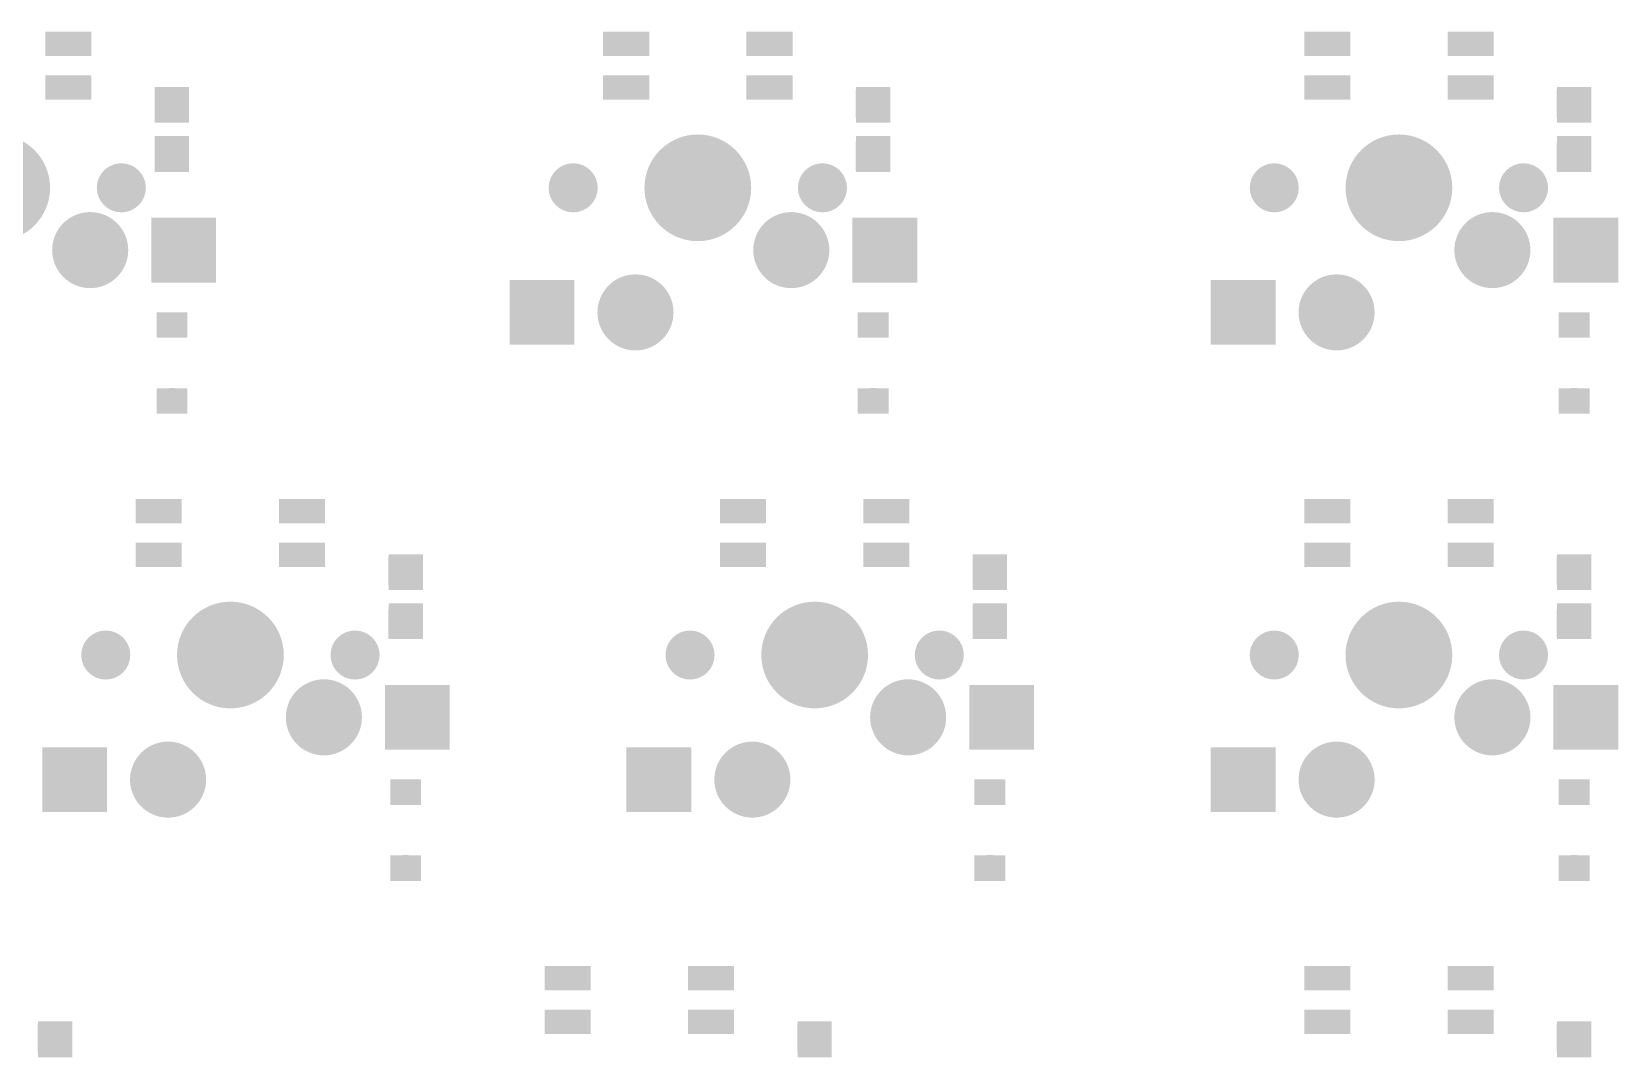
# Model space of a CAD drawing. Extents: x 561 to 1620, y -236 to 406.
# Drawn here: x 1214.1 to 1278.8, y -172.4 to -130.6 of the extents above; entities that cross this region are included whole.
import ezdxf

# ---------------------------------------------------------------- set-up
doc = ezdxf.new("R2010")
doc.units = 0
doc.header["$MEASUREMENT"] = 0
for name, color, linetype, true_color in [('BottomLayer', 5, 'Continuous', 0x0000ff), ('BottomPasteMaskLayer', 7, 'Continuous', 0x800000), ('BottomSolderMaskLayer', 7, 'Continuous', 0xaa00ff), ('Document', 7, 'Continuous', 0xffffff), ('Multi-Layer', 7, 'Continuous', 0xc0c0c0), ('TopSolderMaskLayer', 7, 'Continuous', 0x800080)]:
    doc.layers.add(name, color=color, linetype=linetype, true_color=true_color)

msp = doc.modelspace()

# ---------------------------------------------------------------- hatches: boundary and pattern name
at = {"layer": 'BottomLayer'}
for points in [[(1214.735, -130.608), (1216.513, -130.608), (1216.513, -131.497), (1214.735, -131.497)], [(1237.468, -130.608), (1239.246, -130.608), (1239.246, -131.497), (1237.468, -131.497)], [(1243.31, -130.608), (1245.088, -130.608), (1245.088, -131.497), (1243.31, -131.497)], [(1266.044, -130.608), (1267.822, -130.608), (1267.822, -131.497), (1266.044, -131.497)], [(1271.886, -130.608), (1273.664, -130.608), (1273.664, -131.497), (1271.886, -131.497)], [(1214.735, -132.386), (1216.513, -132.386), (1216.513, -133.275), (1214.735, -133.275)], [(1237.468, -132.386), (1239.246, -132.386), (1239.246, -133.275), (1237.468, -133.275)], [(1243.31, -132.386), (1245.088, -132.386), (1245.088, -133.275), (1243.31, -133.275)], [(1266.044, -132.386), (1267.822, -132.386), (1267.822, -133.275), (1266.044, -133.275)], [(1271.886, -132.386), (1273.664, -132.386), (1273.664, -133.275), (1271.886, -133.275)], [(1220.522, -134.246), (1219.172, -134.246), (1219.172, -132.836), (1220.522, -132.836)], [(1249.097, -134.246), (1247.747, -134.246), (1247.747, -132.836), (1249.097, -132.836)], [(1277.673, -134.246), (1276.323, -134.246), (1276.323, -132.836), (1277.673, -132.836)], [(1220.522, -134.836), (1219.172, -134.836), (1219.172, -136.246), (1220.522, -136.246)], [(1249.097, -134.836), (1247.747, -134.836), (1247.747, -136.246), (1249.097, -136.246)], [(1277.673, -134.836), (1276.323, -134.836), (1276.323, -136.246), (1277.673, -136.246)], [(1219.053, -138.192), (1221.593, -138.192), (1221.593, -140.732), (1219.053, -140.732)], [(1247.628, -138.192), (1250.168, -138.192), (1250.168, -140.732), (1247.628, -140.732)], [(1276.204, -138.192), (1278.744, -138.192), (1278.744, -140.732), (1276.204, -140.732)], [(1233.658, -140.732), (1236.198, -140.732), (1236.198, -143.272), (1233.658, -143.272)], [(1262.234, -140.732), (1264.774, -140.732), (1264.774, -143.272), (1262.234, -143.272)], [(1220.447, -143.016), (1220.447, -142.016), (1219.247, -142.016), (1219.247, -143.016)], [(1249.022, -143.016), (1249.022, -142.016), (1247.822, -142.016), (1247.822, -143.016)], [(1277.598, -143.016), (1277.598, -142.016), (1276.398, -142.016), (1276.398, -143.016)], [(1220.447, -146.116), (1220.447, -145.116), (1219.247, -145.116), (1219.247, -146.116)], [(1249.022, -146.116), (1249.022, -145.116), (1247.822, -145.116), (1247.822, -146.116)], [(1277.598, -146.116), (1277.598, -145.116), (1276.398, -145.116), (1276.398, -146.116)], [(1218.418, -149.659), (1220.196, -149.659), (1220.196, -150.548), (1218.418, -150.548)], [(1224.26, -149.659), (1226.038, -149.659), (1226.038, -150.548), (1224.26, -150.548)], [(1242.231, -149.659), (1244.009, -149.659), (1244.009, -150.548), (1242.231, -150.548)], [(1248.073, -149.659), (1249.851, -149.659), (1249.851, -150.548), (1248.073, -150.548)], [(1266.044, -149.659), (1267.822, -149.659), (1267.822, -150.548), (1266.044, -150.548)], [(1271.886, -149.659), (1273.664, -149.659), (1273.664, -150.548), (1271.886, -150.548)], [(1218.418, -151.437), (1220.196, -151.437), (1220.196, -152.326), (1218.418, -152.326)], [(1224.26, -151.437), (1226.038, -151.437), (1226.038, -152.326), (1224.26, -152.326)], [(1230.047, -153.296), (1228.697, -153.296), (1228.697, -151.886), (1230.047, -151.886)], [(1242.231, -151.437), (1244.009, -151.437), (1244.009, -152.326), (1242.231, -152.326)], [(1248.073, -151.437), (1249.851, -151.437), (1249.851, -152.326), (1248.073, -152.326)], [(1253.86, -153.296), (1252.51, -153.296), (1252.51, -151.886), (1253.86, -151.886)], [(1266.044, -151.437), (1267.822, -151.437), (1267.822, -152.326), (1266.044, -152.326)], [(1271.886, -151.437), (1273.664, -151.437), (1273.664, -152.326), (1271.886, -152.326)], [(1277.673, -153.296), (1276.323, -153.296), (1276.323, -151.886), (1277.673, -151.886)], [(1230.047, -153.886), (1228.697, -153.886), (1228.697, -155.296), (1230.047, -155.296)], [(1253.86, -153.886), (1252.51, -153.886), (1252.51, -155.296), (1253.86, -155.296)], [(1277.673, -153.886), (1276.323, -153.886), (1276.323, -155.296), (1277.673, -155.296)], [(1228.578, -157.242), (1231.118, -157.242), (1231.118, -159.782), (1228.578, -159.782)], [(1252.391, -157.242), (1254.931, -157.242), (1254.931, -159.782), (1252.391, -159.782)], [(1276.204, -157.242), (1278.744, -157.242), (1278.744, -159.782), (1276.204, -159.782)], [(1214.608, -159.782), (1217.148, -159.782), (1217.148, -162.322), (1214.608, -162.322)], [(1238.421, -159.782), (1240.961, -159.782), (1240.961, -162.322), (1238.421, -162.322)], [(1262.234, -159.782), (1264.774, -159.782), (1264.774, -162.322), (1262.234, -162.322)], [(1229.972, -162.066), (1229.972, -161.066), (1228.772, -161.066), (1228.772, -162.066)], [(1253.785, -162.066), (1253.785, -161.066), (1252.585, -161.066), (1252.585, -162.066)], [(1277.598, -162.066), (1277.598, -161.066), (1276.398, -161.066), (1276.398, -162.066)], [(1229.972, -165.166), (1229.972, -164.166), (1228.772, -164.166), (1228.772, -165.166)], [(1253.785, -165.166), (1253.785, -164.166), (1252.585, -164.166), (1252.585, -165.166)], [(1277.598, -165.166), (1277.598, -164.166), (1276.398, -164.166), (1276.398, -165.166)], [(1235.087, -168.709), (1236.865, -168.709), (1236.865, -169.598), (1235.087, -169.598)], [(1240.929, -168.709), (1242.707, -168.709), (1242.707, -169.598), (1240.929, -169.598)], [(1266.044, -168.709), (1267.822, -168.709), (1267.822, -169.598), (1266.044, -169.598)], [(1271.886, -168.709), (1273.664, -168.709), (1273.664, -169.598), (1271.886, -169.598)], [(1235.087, -170.487), (1236.865, -170.487), (1236.865, -171.376), (1235.087, -171.376)], [(1240.929, -170.487), (1242.707, -170.487), (1242.707, -171.376), (1240.929, -171.376)], [(1266.044, -170.487), (1267.822, -170.487), (1267.822, -171.376), (1266.044, -171.376)], [(1271.886, -170.487), (1273.664, -170.487), (1273.664, -171.376), (1271.886, -171.376)], [(1215.759, -172.346), (1214.409, -172.346), (1214.409, -170.936), (1215.759, -170.936)], [(1246.716, -172.346), (1245.366, -172.346), (1245.366, -170.936), (1246.716, -170.936)], [(1277.673, -172.346), (1276.323, -172.346), (1276.323, -170.936), (1277.673, -170.936)]]:
    msp.add_hatch(color=256, dxfattribs=at).paths.add_polyline_path(points)
at = {"layer": 'BottomPasteMaskLayer'}
for points in [[(1214.735, -130.608), (1216.513, -130.608), (1216.513, -131.497), (1214.735, -131.497)], [(1237.468, -130.608), (1239.246, -130.608), (1239.246, -131.497), (1237.468, -131.497)], [(1243.31, -130.608), (1245.088, -130.608), (1245.088, -131.497), (1243.31, -131.497)], [(1266.044, -130.608), (1267.822, -130.608), (1267.822, -131.497), (1266.044, -131.497)], [(1271.886, -130.608), (1273.664, -130.608), (1273.664, -131.497), (1271.886, -131.497)], [(1214.735, -132.386), (1216.513, -132.386), (1216.513, -133.275), (1214.735, -133.275)], [(1237.468, -132.386), (1239.246, -132.386), (1239.246, -133.275), (1237.468, -133.275)], [(1243.31, -132.386), (1245.088, -132.386), (1245.088, -133.275), (1243.31, -133.275)], [(1266.044, -132.386), (1267.822, -132.386), (1267.822, -133.275), (1266.044, -133.275)], [(1271.886, -132.386), (1273.664, -132.386), (1273.664, -133.275), (1271.886, -133.275)], [(1220.467, -132.866), (1219.187, -132.866), (1219.137, -132.916), (1219.137, -134.066), (1219.187, -134.116), (1219.597, -134.121), (1219.597, -133.671), (1220.047, -133.671), (1220.047, -134.111), (1220.467, -134.116), (1220.517, -134.066), (1220.517, -132.916)], [(1249.042, -132.866), (1247.762, -132.866), (1247.712, -132.916), (1247.712, -134.066), (1247.762, -134.116), (1248.172, -134.121), (1248.172, -133.671), (1248.622, -133.671), (1248.622, -134.111), (1249.042, -134.116), (1249.092, -134.066), (1249.092, -132.916)], [(1277.618, -132.866), (1276.338, -132.866), (1276.288, -132.916), (1276.288, -134.066), (1276.338, -134.116), (1276.748, -134.121), (1276.748, -133.671), (1277.198, -133.671), (1277.198, -134.111), (1277.618, -134.116), (1277.668, -134.066), (1277.668, -132.916)], [(1220.467, -135.016), (1220.047, -135.016), (1220.047, -135.461), (1219.597, -135.461), (1219.597, -135.021), (1219.187, -135.016), (1219.137, -135.066), (1219.137, -136.216), (1219.187, -136.266), (1220.467, -136.266), (1220.517, -136.216), (1220.517, -135.066)], [(1249.042, -135.016), (1248.622, -135.016), (1248.622, -135.461), (1248.172, -135.461), (1248.172, -135.021), (1247.762, -135.016), (1247.712, -135.066), (1247.712, -136.216), (1247.762, -136.266), (1249.042, -136.266), (1249.092, -136.216), (1249.092, -135.066)], [(1277.618, -135.016), (1277.198, -135.016), (1277.198, -135.461), (1276.748, -135.461), (1276.748, -135.021), (1276.338, -135.016), (1276.288, -135.066), (1276.288, -136.216), (1276.338, -136.266), (1277.618, -136.266), (1277.668, -136.216), (1277.668, -135.066)], [(1219.053, -138.192), (1221.593, -138.192), (1221.593, -140.732), (1219.053, -140.732)], [(1247.628, -138.192), (1250.168, -138.192), (1250.168, -140.732), (1247.628, -140.732)], [(1276.204, -138.192), (1278.744, -138.192), (1278.744, -140.732), (1276.204, -140.732)], [(1233.658, -140.732), (1236.198, -140.732), (1236.198, -143.272), (1233.658, -143.272)], [(1262.234, -140.732), (1264.774, -140.732), (1264.774, -143.272), (1262.234, -143.272)], [(1220.447, -143.016), (1220.447, -142.016), (1219.247, -142.016), (1219.247, -143.016)], [(1249.022, -143.016), (1249.022, -142.016), (1247.822, -142.016), (1247.822, -143.016)], [(1277.598, -143.016), (1277.598, -142.016), (1276.398, -142.016), (1276.398, -143.016)], [(1220.447, -146.116), (1220.447, -145.116), (1219.247, -145.116), (1219.247, -146.116)], [(1249.022, -146.116), (1249.022, -145.116), (1247.822, -145.116), (1247.822, -146.116)], [(1277.598, -146.116), (1277.598, -145.116), (1276.398, -145.116), (1276.398, -146.116)], [(1218.418, -149.659), (1220.196, -149.659), (1220.196, -150.548), (1218.418, -150.548)], [(1224.26, -149.659), (1226.038, -149.659), (1226.038, -150.548), (1224.26, -150.548)], [(1242.231, -149.659), (1244.009, -149.659), (1244.009, -150.548), (1242.231, -150.548)], [(1248.073, -149.659), (1249.851, -149.659), (1249.851, -150.548), (1248.073, -150.548)], [(1266.044, -149.659), (1267.822, -149.659), (1267.822, -150.548), (1266.044, -150.548)], [(1271.886, -149.659), (1273.664, -149.659), (1273.664, -150.548), (1271.886, -150.548)], [(1218.418, -151.437), (1220.196, -151.437), (1220.196, -152.326), (1218.418, -152.326)], [(1224.26, -151.437), (1226.038, -151.437), (1226.038, -152.326), (1224.26, -152.326)], [(1229.992, -151.916), (1228.712, -151.916), (1228.662, -151.966), (1228.662, -153.116), (1228.712, -153.166), (1229.122, -153.171), (1229.122, -152.721), (1229.572, -152.721), (1229.572, -153.161), (1229.992, -153.166), (1230.042, -153.116), (1230.042, -151.966)], [(1242.231, -151.437), (1244.009, -151.437), (1244.009, -152.326), (1242.231, -152.326)], [(1248.073, -151.437), (1249.851, -151.437), (1249.851, -152.326), (1248.073, -152.326)], [(1253.805, -151.916), (1252.525, -151.916), (1252.475, -151.966), (1252.475, -153.116), (1252.525, -153.166), (1252.935, -153.171), (1252.935, -152.721), (1253.385, -152.721), (1253.385, -153.161), (1253.805, -153.166), (1253.855, -153.116), (1253.855, -151.966)], [(1266.044, -151.437), (1267.822, -151.437), (1267.822, -152.326), (1266.044, -152.326)], [(1271.886, -151.437), (1273.664, -151.437), (1273.664, -152.326), (1271.886, -152.326)], [(1277.618, -151.916), (1276.338, -151.916), (1276.288, -151.966), (1276.288, -153.116), (1276.338, -153.166), (1276.748, -153.171), (1276.748, -152.721), (1277.198, -152.721), (1277.198, -153.161), (1277.618, -153.166), (1277.668, -153.116), (1277.668, -151.966)], [(1229.992, -154.066), (1229.572, -154.066), (1229.572, -154.511), (1229.122, -154.511), (1229.122, -154.071), (1228.712, -154.066), (1228.662, -154.116), (1228.662, -155.266), (1228.712, -155.316), (1229.992, -155.316), (1230.042, -155.266), (1230.042, -154.116)], [(1253.805, -154.066), (1253.385, -154.066), (1253.385, -154.511), (1252.935, -154.511), (1252.935, -154.071), (1252.525, -154.066), (1252.475, -154.116), (1252.475, -155.266), (1252.525, -155.316), (1253.805, -155.316), (1253.855, -155.266), (1253.855, -154.116)], [(1277.618, -154.066), (1277.198, -154.066), (1277.198, -154.511), (1276.748, -154.511), (1276.748, -154.071), (1276.338, -154.066), (1276.288, -154.116), (1276.288, -155.266), (1276.338, -155.316), (1277.618, -155.316), (1277.668, -155.266), (1277.668, -154.116)], [(1228.578, -157.242), (1231.118, -157.242), (1231.118, -159.782), (1228.578, -159.782)], [(1252.391, -157.242), (1254.931, -157.242), (1254.931, -159.782), (1252.391, -159.782)], [(1276.204, -157.242), (1278.744, -157.242), (1278.744, -159.782), (1276.204, -159.782)], [(1214.608, -159.782), (1217.148, -159.782), (1217.148, -162.322), (1214.608, -162.322)], [(1238.421, -159.782), (1240.961, -159.782), (1240.961, -162.322), (1238.421, -162.322)], [(1262.234, -159.782), (1264.774, -159.782), (1264.774, -162.322), (1262.234, -162.322)], [(1229.972, -162.066), (1229.972, -161.066), (1228.772, -161.066), (1228.772, -162.066)], [(1253.785, -162.066), (1253.785, -161.066), (1252.585, -161.066), (1252.585, -162.066)], [(1277.598, -162.066), (1277.598, -161.066), (1276.398, -161.066), (1276.398, -162.066)], [(1229.972, -165.166), (1229.972, -164.166), (1228.772, -164.166), (1228.772, -165.166)], [(1253.785, -165.166), (1253.785, -164.166), (1252.585, -164.166), (1252.585, -165.166)], [(1277.598, -165.166), (1277.598, -164.166), (1276.398, -164.166), (1276.398, -165.166)], [(1235.087, -168.709), (1236.865, -168.709), (1236.865, -169.598), (1235.087, -169.598)], [(1240.929, -168.709), (1242.707, -168.709), (1242.707, -169.598), (1240.929, -169.598)], [(1266.044, -168.709), (1267.822, -168.709), (1267.822, -169.598), (1266.044, -169.598)], [(1271.886, -168.709), (1273.664, -168.709), (1273.664, -169.598), (1271.886, -169.598)], [(1235.087, -170.487), (1236.865, -170.487), (1236.865, -171.376), (1235.087, -171.376)], [(1240.929, -170.487), (1242.707, -170.487), (1242.707, -171.376), (1240.929, -171.376)], [(1266.044, -170.487), (1267.822, -170.487), (1267.822, -171.376), (1266.044, -171.376)], [(1271.886, -170.487), (1273.664, -170.487), (1273.664, -171.376), (1271.886, -171.376)], [(1215.704, -170.966), (1214.424, -170.966), (1214.374, -171.016), (1214.374, -172.166), (1214.424, -172.216), (1214.834, -172.222), (1214.834, -171.772), (1215.284, -171.772), (1215.284, -172.212), (1215.704, -172.216), (1215.754, -172.166), (1215.754, -171.016)], [(1246.661, -170.966), (1245.381, -170.966), (1245.331, -171.016), (1245.331, -172.166), (1245.381, -172.216), (1245.791, -172.222), (1245.791, -171.772), (1246.241, -171.772), (1246.241, -172.212), (1246.661, -172.216), (1246.711, -172.166), (1246.711, -171.016)], [(1277.618, -170.966), (1276.338, -170.966), (1276.288, -171.016), (1276.288, -172.166), (1276.338, -172.216), (1276.748, -172.222), (1276.748, -171.772), (1277.198, -171.772), (1277.198, -172.212), (1277.618, -172.216), (1277.668, -172.166), (1277.668, -171.016)]]:
    msp.add_hatch(color=256, dxfattribs=at).paths.add_polyline_path(points)
at = {"layer": 'BottomSolderMaskLayer'}
for points in [[(1214.684, -130.558), (1216.564, -130.558), (1216.564, -131.548), (1214.684, -131.548)], [(1237.418, -130.558), (1239.297, -130.558), (1239.297, -131.548), (1237.418, -131.548)], [(1243.26, -130.558), (1245.139, -130.558), (1245.139, -131.548), (1243.26, -131.548)], [(1265.993, -130.558), (1267.873, -130.558), (1267.873, -131.548), (1265.993, -131.548)], [(1271.835, -130.558), (1273.715, -130.558), (1273.715, -131.548), (1271.835, -131.548)], [(1214.684, -132.336), (1216.564, -132.336), (1216.564, -133.326), (1214.684, -133.326)], [(1237.418, -132.336), (1239.297, -132.336), (1239.297, -133.326), (1237.418, -133.326)], [(1243.26, -132.336), (1245.139, -132.336), (1245.139, -133.326), (1243.26, -133.326)], [(1265.993, -132.336), (1267.873, -132.336), (1267.873, -133.326), (1265.993, -133.326)], [(1271.835, -132.336), (1273.715, -132.336), (1273.715, -133.326), (1271.835, -133.326)], [(1220.546, -134.272), (1219.147, -134.272), (1219.147, -132.809), (1220.546, -132.809)], [(1249.122, -134.272), (1247.723, -134.272), (1247.723, -132.809), (1249.122, -132.809)], [(1277.697, -134.272), (1276.299, -134.272), (1276.299, -132.809), (1277.697, -132.809)], [(1210.527, -136.922, 1), (1214.878, -136.922, 1)], [(1220.546, -134.809), (1219.147, -134.809), (1219.147, -136.272), (1220.546, -136.272)], [(1239.103, -136.922, 1), (1243.454, -136.922, 1)], [(1249.122, -134.809), (1247.723, -134.809), (1247.723, -136.272), (1249.122, -136.272)], [(1267.679, -136.922, 1), (1272.029, -136.922, 1)], [(1277.697, -134.809), (1276.299, -134.809), (1276.299, -136.272), (1277.697, -136.272)], [(1216.782, -136.922, 1), (1218.783, -136.922, 1)], [(1235.198, -136.922, 1), (1237.199, -136.922, 1)], [(1245.358, -136.922, 1), (1247.359, -136.922, 1)], [(1263.774, -136.922, 1), (1265.774, -136.922, 1)], [(1273.934, -136.922, 1), (1275.934, -136.922, 1)], [(1214.962, -139.462, 1), (1218.063, -139.462, 1)], [(1219.002, -138.141), (1221.644, -138.141), (1221.644, -140.783), (1219.002, -140.783)], [(1243.538, -139.462, 1), (1246.639, -139.462, 1)], [(1247.578, -138.141), (1250.219, -138.141), (1250.219, -140.783), (1247.578, -140.783)], [(1272.114, -139.462, 1), (1275.214, -139.462, 1)], [(1276.153, -138.141), (1278.795, -138.141), (1278.795, -140.783), (1276.153, -140.783)], [(1233.608, -140.681), (1236.249, -140.681), (1236.249, -143.323), (1233.608, -143.323)], [(1237.188, -142.002, 1), (1240.289, -142.002, 1)], [(1262.183, -140.681), (1264.825, -140.681), (1264.825, -143.323), (1262.183, -143.323)], [(1265.764, -142.002, 1), (1268.864, -142.002, 1)], [(1220.477, -143.037), (1220.477, -141.995), (1219.216, -141.995), (1219.216, -143.037)], [(1249.053, -143.037), (1249.053, -141.995), (1247.792, -141.995), (1247.792, -143.037)], [(1277.628, -143.037), (1277.628, -141.995), (1276.367, -141.995), (1276.367, -143.037)], [(1220.477, -146.137), (1220.477, -145.095), (1219.216, -145.095), (1219.216, -146.137)], [(1249.053, -146.137), (1249.053, -145.095), (1247.792, -145.095), (1247.792, -146.137)], [(1277.628, -146.137), (1277.628, -145.095), (1276.367, -145.095), (1276.367, -146.137)], [(1218.367, -149.608), (1220.247, -149.608), (1220.247, -150.599), (1218.367, -150.599)], [(1224.209, -149.608), (1226.089, -149.608), (1226.089, -150.599), (1224.209, -150.599)], [(1242.18, -149.608), (1244.06, -149.608), (1244.06, -150.599), (1242.18, -150.599)], [(1248.022, -149.608), (1249.902, -149.608), (1249.902, -150.599), (1248.022, -150.599)], [(1265.993, -149.608), (1267.873, -149.608), (1267.873, -150.599), (1265.993, -150.599)], [(1271.835, -149.608), (1273.715, -149.608), (1273.715, -150.599), (1271.835, -150.599)], [(1218.367, -151.386), (1220.247, -151.386), (1220.247, -152.377), (1218.367, -152.377)], [(1224.209, -151.386), (1226.089, -151.386), (1226.089, -152.377), (1224.209, -152.377)], [(1230.071, -153.323), (1228.673, -153.323), (1228.673, -151.86), (1230.071, -151.86)], [(1242.18, -151.386), (1244.06, -151.386), (1244.06, -152.377), (1242.18, -152.377)], [(1248.022, -151.386), (1249.902, -151.386), (1249.902, -152.377), (1248.022, -152.377)], [(1253.884, -153.323), (1252.486, -153.323), (1252.486, -151.86), (1253.884, -151.86)], [(1265.993, -151.386), (1267.873, -151.386), (1267.873, -152.377), (1265.993, -152.377)], [(1271.835, -151.386), (1273.715, -151.386), (1273.715, -152.377), (1271.835, -152.377)], [(1277.697, -153.323), (1276.299, -153.323), (1276.299, -151.86), (1277.697, -151.86)], [(1220.052, -155.972, 1), (1224.403, -155.972, 1)], [(1230.071, -153.86), (1228.673, -153.86), (1228.673, -155.323), (1230.071, -155.323)], [(1243.866, -155.972, 1), (1248.216, -155.972, 1)], [(1253.884, -153.86), (1252.486, -153.86), (1252.486, -155.323), (1253.884, -155.323)], [(1267.679, -155.972, 1), (1272.029, -155.972, 1)], [(1277.697, -153.86), (1276.299, -153.86), (1276.299, -155.323), (1277.697, -155.323)], [(1216.147, -155.972, 1), (1218.148, -155.972, 1)], [(1226.308, -155.972, 1), (1228.308, -155.972, 1)], [(1239.961, -155.972, 1), (1241.961, -155.972, 1)], [(1250.121, -155.972, 1), (1252.121, -155.972, 1)], [(1263.774, -155.972, 1), (1265.774, -155.972, 1)], [(1273.934, -155.972, 1), (1275.934, -155.972, 1)], [(1224.487, -158.512, 1), (1227.588, -158.512, 1)], [(1248.301, -158.512, 1), (1251.401, -158.512, 1)], [(1272.114, -158.512, 1), (1275.214, -158.512, 1)], [(1228.527, -157.192), (1231.169, -157.192), (1231.169, -159.833), (1228.527, -159.833)], [(1252.34, -157.192), (1254.982, -157.192), (1254.982, -159.833), (1252.34, -159.833)], [(1276.153, -157.192), (1278.795, -157.192), (1278.795, -159.833), (1276.153, -159.833)], [(1218.137, -161.052, 1), (1221.238, -161.052, 1)], [(1241.951, -161.052, 1), (1245.051, -161.052, 1)], [(1265.764, -161.052, 1), (1268.864, -161.052, 1)], [(1214.557, -159.732), (1217.199, -159.732), (1217.199, -162.373), (1214.557, -162.373)], [(1238.37, -159.732), (1241.012, -159.732), (1241.012, -162.373), (1238.37, -162.373)], [(1262.183, -159.732), (1264.825, -159.732), (1264.825, -162.373), (1262.183, -162.373)], [(1230.002, -162.088), (1230.002, -161.045), (1228.741, -161.045), (1228.741, -162.088)], [(1253.815, -162.088), (1253.815, -161.045), (1252.554, -161.045), (1252.554, -162.088)], [(1277.628, -162.088), (1277.628, -161.045), (1276.367, -161.045), (1276.367, -162.088)], [(1230.002, -165.187), (1230.002, -164.145), (1228.741, -164.145), (1228.741, -165.187)], [(1253.815, -165.187), (1253.815, -164.145), (1252.554, -164.145), (1252.554, -165.187)], [(1277.628, -165.187), (1277.628, -164.145), (1276.367, -164.145), (1276.367, -165.187)], [(1235.036, -168.658), (1236.916, -168.658), (1236.916, -169.649), (1235.036, -169.649)], [(1240.878, -168.658), (1242.758, -168.658), (1242.758, -169.649), (1240.878, -169.649)], [(1265.993, -168.658), (1267.873, -168.658), (1267.873, -169.649), (1265.993, -169.649)], [(1271.835, -168.658), (1273.715, -168.658), (1273.715, -169.649), (1271.835, -169.649)], [(1235.036, -170.436), (1236.916, -170.436), (1236.916, -171.427), (1235.036, -171.427)], [(1240.878, -170.436), (1242.758, -170.436), (1242.758, -171.427), (1240.878, -171.427)], [(1265.993, -170.436), (1267.873, -170.436), (1267.873, -171.427), (1265.993, -171.427)], [(1271.835, -170.436), (1273.715, -170.436), (1273.715, -171.427), (1271.835, -171.427)], [(1215.783, -172.373), (1214.385, -172.373), (1214.385, -170.91), (1215.783, -170.91)], [(1246.74, -172.373), (1245.342, -172.373), (1245.342, -170.91), (1246.74, -170.91)], [(1277.697, -172.373), (1276.299, -172.373), (1276.299, -170.91), (1277.697, -170.91)]]:
    msp.add_hatch(color=256, dxfattribs=at).paths.add_polyline_path(points)
at = {"layer": 'Document'}
for points in [[(1219.974, -142.923), (1219.974, -142.034), (1219.72, -142.034), (1219.72, -142.923)], [(1248.549, -142.923), (1248.549, -142.034), (1248.295, -142.034), (1248.295, -142.923)], [(1277.125, -142.923), (1277.125, -142.034), (1276.871, -142.034), (1276.871, -142.923)], [(1219.41, -142.594), (1220.299, -142.594), (1220.299, -142.34), (1219.41, -142.34)], [(1247.986, -142.594), (1248.875, -142.594), (1248.875, -142.34), (1247.986, -142.34)], [(1276.562, -142.594), (1277.451, -142.594), (1277.451, -142.34), (1276.562, -142.34)], [(1219.974, -145.971), (1219.974, -145.082), (1219.72, -145.082), (1219.72, -145.971)], [(1248.549, -145.971), (1248.549, -145.082), (1248.295, -145.082), (1248.295, -145.971)], [(1277.125, -145.971), (1277.125, -145.082), (1276.871, -145.082), (1276.871, -145.971)], [(1228.935, -161.645), (1229.824, -161.645), (1229.824, -161.391), (1228.935, -161.391)], [(1229.499, -161.973), (1229.499, -161.084), (1229.245, -161.084), (1229.245, -161.973)], [(1252.749, -161.645), (1253.638, -161.645), (1253.638, -161.391), (1252.749, -161.391)], [(1253.312, -161.973), (1253.312, -161.084), (1253.058, -161.084), (1253.058, -161.973)], [(1276.562, -161.645), (1277.451, -161.645), (1277.451, -161.391), (1276.562, -161.391)], [(1277.125, -161.973), (1277.125, -161.084), (1276.871, -161.084), (1276.871, -161.973)], [(1229.499, -165.021), (1229.499, -164.132), (1229.245, -164.132), (1229.245, -165.021)], [(1253.312, -165.021), (1253.312, -164.132), (1253.058, -164.132), (1253.058, -165.021)], [(1277.125, -165.021), (1277.125, -164.132), (1276.871, -164.132), (1276.871, -165.021)]]:
    msp.add_hatch(color=256, dxfattribs=at).paths.add_polyline_path(points)
at = {"layer": 'Multi-Layer'}
for points in [[(1210.553, -136.922, 1), (1214.853, -136.922, 1)], [(1239.128, -136.922, 1), (1243.428, -136.922, 1)], [(1267.704, -136.922, 1), (1272.004, -136.922, 1)], [(1216.808, -136.922, 1), (1218.758, -136.922, 1)], [(1235.223, -136.922, 1), (1237.173, -136.922, 1)], [(1245.383, -136.922, 1), (1247.333, -136.922, 1)], [(1263.799, -136.922, 1), (1265.749, -136.922, 1)], [(1273.959, -136.922, 1), (1275.909, -136.922, 1)], [(1214.988, -139.462, 1), (1218.038, -139.462, 1)], [(1243.563, -139.462, 1), (1246.613, -139.462, 1)], [(1272.139, -139.462, 1), (1275.189, -139.462, 1)], [(1237.213, -142.002, 1), (1240.263, -142.002, 1)], [(1265.789, -142.002, 1), (1268.839, -142.002, 1)], [(1220.078, -155.972, 1), (1224.378, -155.972, 1)], [(1243.891, -155.972, 1), (1248.191, -155.972, 1)], [(1267.704, -155.972, 1), (1272.004, -155.972, 1)], [(1216.173, -155.972, 1), (1218.123, -155.972, 1)], [(1226.333, -155.972, 1), (1228.283, -155.972, 1)], [(1239.986, -155.972, 1), (1241.936, -155.972, 1)], [(1250.146, -155.972, 1), (1252.096, -155.972, 1)], [(1263.799, -155.972, 1), (1265.749, -155.972, 1)], [(1273.959, -155.972, 1), (1275.909, -155.972, 1)], [(1224.513, -158.512, 1), (1227.563, -158.512, 1)], [(1248.326, -158.512, 1), (1251.376, -158.512, 1)], [(1272.139, -158.512, 1), (1275.189, -158.512, 1)], [(1218.163, -161.052, 1), (1221.213, -161.052, 1)], [(1241.976, -161.052, 1), (1245.026, -161.052, 1)], [(1265.789, -161.052, 1), (1268.839, -161.052, 1)]]:
    msp.add_hatch(color=256, dxfattribs=at).paths.add_polyline_path(points)
at = {"layer": 'TopSolderMaskLayer'}
for points in [[(1210.527, -136.922, 1), (1214.878, -136.922, 1)], [(1239.103, -136.922, 1), (1243.454, -136.922, 1)], [(1267.679, -136.922, 1), (1272.029, -136.922, 1)], [(1216.782, -136.922, 1), (1218.783, -136.922, 1)], [(1235.198, -136.922, 1), (1237.199, -136.922, 1)], [(1245.358, -136.922, 1), (1247.359, -136.922, 1)], [(1263.774, -136.922, 1), (1265.774, -136.922, 1)], [(1273.934, -136.922, 1), (1275.934, -136.922, 1)], [(1214.962, -139.462, 1), (1218.063, -139.462, 1)], [(1243.538, -139.462, 1), (1246.639, -139.462, 1)], [(1272.114, -139.462, 1), (1275.214, -139.462, 1)], [(1237.188, -142.002, 1), (1240.289, -142.002, 1)], [(1265.764, -142.002, 1), (1268.864, -142.002, 1)], [(1220.052, -155.972, 1), (1224.403, -155.972, 1)], [(1243.866, -155.972, 1), (1248.216, -155.972, 1)], [(1267.679, -155.972, 1), (1272.029, -155.972, 1)], [(1216.147, -155.972, 1), (1218.148, -155.972, 1)], [(1226.308, -155.972, 1), (1228.308, -155.972, 1)], [(1239.961, -155.972, 1), (1241.961, -155.972, 1)], [(1250.121, -155.972, 1), (1252.121, -155.972, 1)], [(1263.774, -155.972, 1), (1265.774, -155.972, 1)], [(1273.934, -155.972, 1), (1275.934, -155.972, 1)], [(1224.487, -158.512, 1), (1227.588, -158.512, 1)], [(1248.301, -158.512, 1), (1251.401, -158.512, 1)], [(1272.114, -158.512, 1), (1275.214, -158.512, 1)], [(1218.137, -161.052, 1), (1221.238, -161.052, 1)], [(1241.951, -161.052, 1), (1245.051, -161.052, 1)], [(1265.764, -161.052, 1), (1268.864, -161.052, 1)]]:
    msp.add_hatch(color=256, dxfattribs=at).paths.add_polyline_path(points)

doc.saveas('drawing.dxf')
